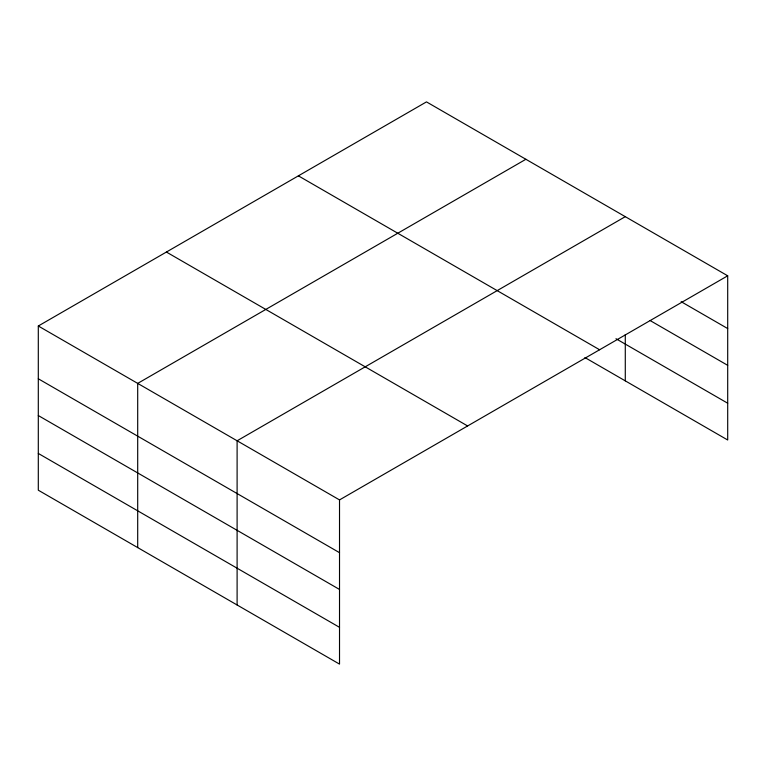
<?xml version="1.0" encoding="UTF-8"?>
<svg xmlns="http://www.w3.org/2000/svg" width="766" height="766" viewBox="0 0 766 766"><rect width="100%" height="100%" fill="white"/><g stroke="black" fill="none" stroke-linecap="round" stroke-linejoin="round"><path stroke-width="1.15" d="M584.908 357.55L727.7 440L727.7 275.798L426.48 101.888L38.3 326L38.3 490.202L339.52 664.112L339.52 499.911L38.3 326M525.888 159.28L137.698 383.393L137.698 547.594M625.286 216.663L237.106 440.785L237.106 604.987M339.52 499.911L727.7 275.798M681.146 301.689L727.7 328.566M650.114 320.542L727.7 365.334M615.969 338.716L727.7 403.222M298.386 175.845L599.596 349.756M166.404 252.043L467.614 425.953M38.3 378.777L339.52 552.679M38.3 415.545L339.52 589.456M38.3 453.434L339.52 627.335M625.286 334.627L625.286 380.865"/></g></svg>
